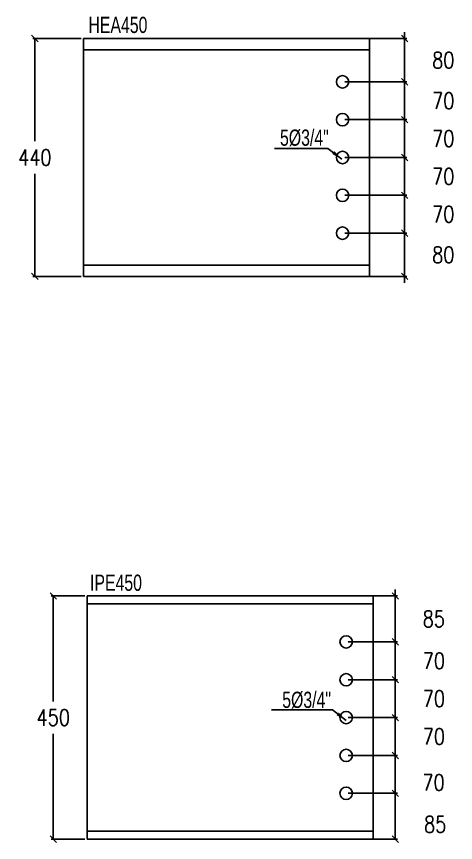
# Model space of a CAD drawing. Extents: x 7536 to 102814, y -9868 to 35131.
# Drawn here: x 12997 to 13810, y -4557 to -3029 of the extents above; entities that cross this region are included whole.
import ezdxf
from ezdxf.enums import TextEntityAlignment as Align

# ---------------------------------------------------------------- set-up
doc = ezdxf.new("R2010")
doc.units = 0
doc.header["$LTSCALE"] = 0.4
doc.layers.get('0').update_dxf_attribs({"color": 255})
doc.layers.add('COTAS', color=8, linetype='Continuous')
doc.layers.add('PERFORACIONES', color=1, linetype='Continuous')
doc.styles.add('CNI_COTAS', font='romans.shx', dxfattribs={"width": 0.8})
doc.styles.add('VERDANA', font='arial.ttf')
doc.dimstyles.new('1.1', dxfattribs={"dimscale": 0, "dimtxt": 15, "dimasz": 20, "dimexe": 2, "dimexo": 2, "dimgap": 7, "dimtad": 1, "dimdec": 0, "dimzin": 4, "dimdsep": 46, "dimtxsty": 'CNI_COTAS', "dimcen": 0, "dimclrd": 256, "dimclrt": 3, "dimadec": 0, "dimazin": 0, "dimtfac": 1, "dimtdec": 0, "dimtmove": 2, "dimatfit": 0, "dimfxl": 0.05, "dimtolj": 1, "dimtzin": 0, "dimarcsym": 1})
doc.dimstyles.new('1.4', dxfattribs={"dimscale": 0, "dimtxt": 30, "dimasz": 12, "dimexe": 4, "dimexo": 4, "dimgap": 15, "dimtad": 1, "dimdec": 0, "dimzin": 4, "dimdsep": 46, "dimtxsty": 'CNI_COTAS', "dimblk": 'OBLIQUE', "dimcen": -0.09, "dimclrd": 256, "dimclrt": 3, "dimadec": 0, "dimazin": 0, "dimtfac": 1, "dimtdec": 0, "dimtmove": 2, "dimatfit": 0, "dimldrblk": 'DOT', "dimfxl": 0.05, "dimtolj": 1, "dimtzin": 0, "dimarcsym": 0})

# ---------------------------------------------------------------- blocks, each defined once
blk = doc.blocks.new('_Oblique')
at = {"color": 0, "linetype": 'ByBlock', "lineweight": -2}
blk.add_line((-0.5, -0.5), (0.5, 0.5), dxfattribs=at)
blk = doc.blocks.new('*D24')
at = {"layer": 'COTAS', "color": 0, "lineweight": -2, "transparency": 16777216}
for p, q in [((13123.7, -4101.1), (13061.1, -4101.1)), ((13123.7, -4551.1), (13061.1, -4551.1))]:
    blk.add_line(p, q, dxfattribs=at)
at = {"layer": 'COTAS', "lineweight": -2, "transparency": 16777216}
for p, q in [((13065.1, -4101.1), (13065.1, -4296.1)), ((13065.1, -4551.1), (13065.1, -4356.1))]:
    blk.add_line(p, q, dxfattribs=at)
at = {"layer": 'Defpoints', "color": 0, "transparency": 16777216}
for p in [(13065.1, -4101.1), (13127.7, -4101.1), (13127.7, -4551.1)]:
    blk.add_point(p, dxfattribs=at)
at = {"layer": 'COTAS', "lineweight": -2, "transparency": 16777216, "xscale": 12, "yscale": 12, "zscale": 12}
for p, rotation in [((13065.1, -4101.1), 90), ((13065.1, -4551.1), 270)]:
    blk.add_blockref('_Oblique', p, dxfattribs=dict(at, rotation=rotation))
at = {"layer": 'COTAS', "color": 3, "transparency": 16777216, "insert": (13065.1, -4326.1), "char_height": 30, "attachment_point": 5, "rotation": 0.01, "style": 'CNI_COTAS'}
blk.add_mtext('\\A1;450', dxfattribs=at)
blk = doc.blocks.new('_Dot')
at = {"color": 0, "linetype": 'ByBlock', "lineweight": -2}
blk.add_line((-0.5, 0), (-1, 0), dxfattribs=at)
at = {"color": 0, "linetype": 'ByBlock', "const_width": 0.5}
blk.add_lwpolyline([(-0.25, 0, 1), (0.25, 0, 1)], format="xyb", close=True, dxfattribs=at)
blk = doc.blocks.new('*D39')
at = {"layer": 'COTAS', "color": 0, "lineweight": -2, "transparency": 16777216}
for p, q in [((13117, -3070), (13027.1, -3070)), ((13117, -3510), (13027.1, -3510))]:
    blk.add_line(p, q, dxfattribs=at)
at = {"layer": 'COTAS', "lineweight": -2, "transparency": 16777216}
for p, q in [((13031.1, -3070), (13031.1, -3260)), ((13031.1, -3510), (13031.1, -3320))]:
    blk.add_line(p, q, dxfattribs=at)
at = {"layer": 'Defpoints', "color": 0, "transparency": 16777216}
for p in [(13031.1, -3070), (13121, -3070), (13121, -3510)]:
    blk.add_point(p, dxfattribs=at)
at = {"layer": 'COTAS', "lineweight": -2, "transparency": 16777216, "xscale": 12, "yscale": 12, "zscale": 12}
for p, rotation in [((13031.1, -3070), 90), ((13031.1, -3510), 270)]:
    blk.add_blockref('_Oblique', p, dxfattribs=dict(at, rotation=rotation))
at = {"layer": 'COTAS', "color": 3, "transparency": 16777216, "insert": (13031.1, -3290), "char_height": 30, "attachment_point": 5, "rotation": 0.01, "style": 'CNI_COTAS'}
blk.add_mtext('\\A1;440', dxfattribs=at)
blk = doc.blocks.new('*D159')
at = {"layer": 'COTAS', "lineweight": -2, "transparency": 16777216}
for p, q in [((13698.6, -4256.1), (13698.6, -4244.1)), ((13698.6, -4326.1), (13698.6, -4256.1)), ((13698.6, -4326.1), (13698.6, -4338.1))]:
    blk.add_line(p, q, dxfattribs=at)
at = {"layer": 'COTAS', "color": 0, "lineweight": -2, "transparency": 16777216}
for p, q in [((13611.7, -4256.1), (13702.6, -4256.1)), ((13611.7, -4326.1), (13702.6, -4326.1))]:
    blk.add_line(p, q, dxfattribs=at)
at = {"layer": 'Defpoints', "color": 0, "transparency": 16777216}
for p in [(13607.7, -4256.1), (13698.6, -4256.1), (13607.7, -4326.1)]:
    blk.add_point(p, dxfattribs=at)
at = {"layer": 'COTAS', "lineweight": -2, "transparency": 16777216, "xscale": 12, "yscale": 12, "zscale": 12}
for p, rotation in [((13698.6, -4256.1), 270), ((13698.6, -4326.1), 90)]:
    blk.add_blockref('_Oblique', p, dxfattribs=dict(at, rotation=rotation))
at = {"layer": 'COTAS', "color": 3, "transparency": 16777216, "insert": (13770.1, -4291.1), "char_height": 30, "attachment_point": 5, "rotation": 0.01, "style": 'CNI_COTAS'}
blk.add_mtext('\\A1;70', dxfattribs=at)
blk = doc.blocks.new('*D160')
at = {"layer": 'COTAS', "lineweight": -2, "transparency": 16777216}
for p, q in [((13698.6, -4326.1), (13698.6, -4314.1)), ((13698.6, -4396.1), (13698.6, -4326.1)), ((13698.6, -4396.1), (13698.6, -4408.1))]:
    blk.add_line(p, q, dxfattribs=at)
at = {"layer": 'COTAS', "color": 0, "lineweight": -2, "transparency": 16777216}
for p, q in [((13611.7, -4326.1), (13702.6, -4326.1)), ((13611.7, -4396.1), (13702.6, -4396.1))]:
    blk.add_line(p, q, dxfattribs=at)
at = {"layer": 'Defpoints', "color": 0, "transparency": 16777216}
for p in [(13607.7, -4326.1), (13698.6, -4326.1), (13607.7, -4396.1)]:
    blk.add_point(p, dxfattribs=at)
at = {"layer": 'COTAS', "lineweight": -2, "transparency": 16777216, "xscale": 12, "yscale": 12, "zscale": 12}
for p, rotation in [((13698.6, -4326.1), 270), ((13698.6, -4396.1), 90)]:
    blk.add_blockref('_Oblique', p, dxfattribs=dict(at, rotation=rotation))
at = {"layer": 'COTAS', "color": 3, "transparency": 16777216, "insert": (13770.1, -4361.1), "char_height": 30, "attachment_point": 5, "rotation": 0.01, "style": 'CNI_COTAS'}
blk.add_mtext('\\A1;70', dxfattribs=at)
blk = doc.blocks.new('*D161')
at = {"layer": 'COTAS', "color": 0, "lineweight": -2, "transparency": 16777216}
for p, q in [((13611.7, -4396.1), (13702.6, -4396.1)), ((13611.7, -4466.1), (13702.6, -4466.1))]:
    blk.add_line(p, q, dxfattribs=at)
at = {"layer": 'COTAS', "lineweight": -2, "transparency": 16777216}
blk.add_line((13698.6, -4466.1), (13698.6, -4396.1), dxfattribs=at)
at = {"layer": 'Defpoints', "color": 0, "transparency": 16777216}
for p in [(13607.7, -4396.1), (13698.6, -4396.1), (13607.7, -4466.1)]:
    blk.add_point(p, dxfattribs=at)
at = {"layer": 'COTAS', "lineweight": -2, "transparency": 16777216, "xscale": 12, "yscale": 12, "zscale": 12}
for p, rotation in [((13698.6, -4396.1), 90), ((13698.6, -4466.1), 270)]:
    blk.add_blockref('_Oblique', p, dxfattribs=dict(at, rotation=rotation))
at = {"layer": 'COTAS', "color": 3, "transparency": 16777216, "insert": (13769.4, -4446.1), "char_height": 30, "attachment_point": 5, "rotation": 0.01, "style": 'CNI_COTAS'}
blk.add_mtext('\\A1;70', dxfattribs=at)
blk = doc.blocks.new('*D156')
at = {"layer": 'COTAS', "color": 0, "lineweight": -2, "transparency": 16777216}
for p, q in [((13611.7, -4466.1), (13702.6, -4466.1)), ((13611.7, -4551.1), (13702.6, -4551.1))]:
    blk.add_line(p, q, dxfattribs=at)
at = {"layer": 'COTAS', "lineweight": -2, "transparency": 16777216}
blk.add_line((13698.6, -4466.1), (13698.6, -4551.1), dxfattribs=at)
at = {"layer": 'Defpoints', "color": 0, "transparency": 16777216}
for p in [(13607.7, -4466.1), (13607.7, -4551.1), (13698.6, -4551.1)]:
    blk.add_point(p, dxfattribs=at)
at = {"layer": 'COTAS', "lineweight": -2, "transparency": 16777216, "xscale": 12, "yscale": 12, "zscale": 12}
for p, rotation in [((13698.6, -4466.1), 90), ((13698.6, -4551.1), 270)]:
    blk.add_blockref('_Oblique', p, dxfattribs=dict(at, rotation=rotation))
at = {"layer": 'COTAS', "color": 3, "transparency": 16777216, "insert": (13772.6, -4523.6), "char_height": 30, "attachment_point": 5, "rotation": 0.01, "style": 'CNI_COTAS'}
blk.add_mtext('\\A1;85', dxfattribs=at)
blk = doc.blocks.new('*D157')
at = {"layer": 'COTAS', "color": 0, "lineweight": -2, "transparency": 16777216}
for p, q in [((13611.7, -4186.1), (13702.6, -4186.1)), ((13611.7, -4256.1), (13702.6, -4256.1))]:
    blk.add_line(p, q, dxfattribs=at)
at = {"layer": 'COTAS', "lineweight": -2, "transparency": 16777216}
for p, q in [((13698.6, -4186.1), (13698.6, -4174.1)), ((13698.6, -4256.1), (13698.6, -4186.1)), ((13698.6, -4256.1), (13698.6, -4268.1))]:
    blk.add_line(p, q, dxfattribs=at)
at = {"layer": 'Defpoints', "color": 0, "transparency": 16777216}
for p in [(13607.7, -4186.1), (13698.6, -4186.1), (13607.7, -4256.1)]:
    blk.add_point(p, dxfattribs=at)
at = {"layer": 'COTAS', "lineweight": -2, "transparency": 16777216, "xscale": 12, "yscale": 12, "zscale": 12}
for p, rotation in [((13698.6, -4186.1), 270), ((13698.6, -4256.1), 90)]:
    blk.add_blockref('_Oblique', p, dxfattribs=dict(at, rotation=rotation))
at = {"layer": 'COTAS', "color": 3, "transparency": 16777216, "insert": (13770.1, -4221.1), "char_height": 30, "attachment_point": 5, "rotation": 0.01, "style": 'CNI_COTAS'}
blk.add_mtext('\\A1;70', dxfattribs=at)
blk = doc.blocks.new('*D158')
at = {"layer": 'COTAS', "lineweight": -2, "transparency": 16777216}
for p, q in [((13698.6, -4101.1), (13698.6, -4089.1)), ((13698.6, -4186.1), (13698.6, -4101.1)), ((13698.6, -4186.1), (13698.6, -4198.1))]:
    blk.add_line(p, q, dxfattribs=at)
at = {"layer": 'COTAS', "color": 0, "lineweight": -2, "transparency": 16777216}
for p, q in [((13611.7, -4101.1), (13702.6, -4101.1)), ((13611.7, -4186.1), (13702.6, -4186.1))]:
    blk.add_line(p, q, dxfattribs=at)
at = {"layer": 'Defpoints', "color": 0, "transparency": 16777216}
for p in [(13607.7, -4101.1), (13698.6, -4101.1), (13607.7, -4186.1)]:
    blk.add_point(p, dxfattribs=at)
at = {"layer": 'COTAS', "lineweight": -2, "transparency": 16777216, "xscale": 12, "yscale": 12, "zscale": 12}
for p, rotation in [((13698.6, -4101.1), 270), ((13698.6, -4186.1), 90)]:
    blk.add_blockref('_Oblique', p, dxfattribs=dict(at, rotation=rotation))
at = {"layer": 'COTAS', "color": 3, "transparency": 16777216, "insert": (13770.1, -4143.6), "char_height": 30, "attachment_point": 5, "rotation": 0.01, "style": 'CNI_COTAS'}
blk.add_mtext('\\A1;85', dxfattribs=at)
blk = doc.blocks.new('*D178')
at = {"layer": 'COTAS', "color": 0, "lineweight": -2, "transparency": 16777216}
for p, q in [((13605, -3070), (13720, -3070)), ((13605, -3150), (13720, -3150))]:
    blk.add_line(p, q, dxfattribs=at)
at = {"layer": 'COTAS', "lineweight": -2, "transparency": 16777216}
for p, q in [((13716, -3070), (13716, -3058)), ((13716, -3150), (13716, -3070)), ((13716, -3150), (13716, -3162))]:
    blk.add_line(p, q, dxfattribs=at)
at = {"layer": 'Defpoints', "color": 0, "transparency": 16777216}
for p in [(13601, -3070), (13716, -3070), (13601, -3150)]:
    blk.add_point(p, dxfattribs=at)
at = {"layer": 'COTAS', "lineweight": -2, "transparency": 16777216, "xscale": 12, "yscale": 12, "zscale": 12}
for p, rotation in [((13716, -3070), 270), ((13716, -3150), 90)]:
    blk.add_blockref('_Oblique', p, dxfattribs=dict(at, rotation=rotation))
at = {"layer": 'COTAS', "color": 3, "transparency": 16777216, "insert": (13787.5, -3110), "char_height": 30, "attachment_point": 5, "rotation": 0.01, "style": 'CNI_COTAS'}
blk.add_mtext('\\A1;80', dxfattribs=at)
blk = doc.blocks.new('*D179')
at = {"layer": 'COTAS', "lineweight": -2, "transparency": 16777216}
for p, q in [((13716, -3150), (13716, -3138)), ((13716, -3150), (13716, -3220)), ((13716, -3220), (13716, -3232))]:
    blk.add_line(p, q, dxfattribs=at)
at = {"layer": 'COTAS', "color": 0, "lineweight": -2, "transparency": 16777216}
for p, q in [((13605, -3150), (13720, -3150)), ((13605, -3220), (13720, -3220))]:
    blk.add_line(p, q, dxfattribs=at)
at = {"layer": 'Defpoints', "color": 0, "transparency": 16777216}
for p in [(13601, -3150), (13601, -3220), (13716, -3220)]:
    blk.add_point(p, dxfattribs=at)
at = {"layer": 'COTAS', "lineweight": -2, "transparency": 16777216, "xscale": 12, "yscale": 12, "zscale": 12}
for p, rotation in [((13716, -3150), 270), ((13716, -3220), 90)]:
    blk.add_blockref('_Oblique', p, dxfattribs=dict(at, rotation=rotation))
at = {"layer": 'COTAS', "color": 3, "transparency": 16777216, "insert": (13787.5, -3185), "char_height": 30, "attachment_point": 5, "rotation": 0.01, "style": 'CNI_COTAS'}
blk.add_mtext('\\A1;70', dxfattribs=at)
blk = doc.blocks.new('*D180')
at = {"layer": 'COTAS', "lineweight": -2, "transparency": 16777216}
for p, q in [((13716, -3220), (13716, -3208)), ((13716, -3220), (13716, -3290)), ((13716, -3290), (13716, -3302))]:
    blk.add_line(p, q, dxfattribs=at)
at = {"layer": 'COTAS', "color": 0, "lineweight": -2, "transparency": 16777216}
for p, q in [((13605, -3220), (13720, -3220)), ((13605, -3290), (13720, -3290))]:
    blk.add_line(p, q, dxfattribs=at)
at = {"layer": 'Defpoints', "color": 0, "transparency": 16777216}
for p in [(13601, -3220), (13601, -3290), (13716, -3290)]:
    blk.add_point(p, dxfattribs=at)
at = {"layer": 'COTAS', "lineweight": -2, "transparency": 16777216, "xscale": 12, "yscale": 12, "zscale": 12}
for p, rotation in [((13716, -3220), 270), ((13716, -3290), 90)]:
    blk.add_blockref('_Oblique', p, dxfattribs=dict(at, rotation=rotation))
at = {"layer": 'COTAS', "color": 3, "transparency": 16777216, "insert": (13787.5, -3255), "char_height": 30, "attachment_point": 5, "rotation": 0.01, "style": 'CNI_COTAS'}
blk.add_mtext('\\A1;70', dxfattribs=at)
blk = doc.blocks.new('*D181')
at = {"layer": 'COTAS', "lineweight": -2, "transparency": 16777216}
for p, q in [((13716, -3290), (13716, -3278)), ((13716, -3360), (13716, -3290)), ((13716, -3360), (13716, -3372))]:
    blk.add_line(p, q, dxfattribs=at)
at = {"layer": 'COTAS', "color": 0, "lineweight": -2, "transparency": 16777216}
for p, q in [((13605, -3290), (13720, -3290)), ((13605, -3360), (13720, -3360))]:
    blk.add_line(p, q, dxfattribs=at)
at = {"layer": 'Defpoints', "color": 0, "transparency": 16777216}
for p in [(13601, -3290), (13716, -3290), (13601, -3360)]:
    blk.add_point(p, dxfattribs=at)
at = {"layer": 'COTAS', "lineweight": -2, "transparency": 16777216, "xscale": 12, "yscale": 12, "zscale": 12}
for p, rotation in [((13716, -3290), 270), ((13716, -3360), 90)]:
    blk.add_blockref('_Oblique', p, dxfattribs=dict(at, rotation=rotation))
at = {"layer": 'COTAS', "color": 3, "transparency": 16777216, "insert": (13787.5, -3325), "char_height": 30, "attachment_point": 5, "rotation": 0.01, "style": 'CNI_COTAS'}
blk.add_mtext('\\A1;70', dxfattribs=at)
blk = doc.blocks.new('*D182')
at = {"layer": 'COTAS', "color": 0, "lineweight": -2, "transparency": 16777216}
for p, q in [((13605, -3360), (13720, -3360)), ((13605, -3430), (13720, -3430))]:
    blk.add_line(p, q, dxfattribs=at)
at = {"layer": 'COTAS', "lineweight": -2, "transparency": 16777216}
for p, q in [((13716, -3360), (13716, -3348)), ((13716, -3430), (13716, -3360)), ((13716, -3430), (13716, -3442))]:
    blk.add_line(p, q, dxfattribs=at)
at = {"layer": 'Defpoints', "color": 0, "transparency": 16777216}
for p in [(13601, -3360), (13716, -3360), (13601, -3430)]:
    blk.add_point(p, dxfattribs=at)
at = {"layer": 'COTAS', "lineweight": -2, "transparency": 16777216, "xscale": 12, "yscale": 12, "zscale": 12}
for p, rotation in [((13716, -3360), 270), ((13716, -3430), 90)]:
    blk.add_blockref('_Oblique', p, dxfattribs=dict(at, rotation=rotation))
at = {"layer": 'COTAS', "color": 3, "transparency": 16777216, "insert": (13787.5, -3395), "char_height": 30, "attachment_point": 5, "rotation": 0.01, "style": 'CNI_COTAS'}
blk.add_mtext('\\A1;70', dxfattribs=at)
blk = doc.blocks.new('*D177')
at = {"layer": 'COTAS', "lineweight": -2, "transparency": 16777216}
for p, q in [((13716, -3430), (13716, -3418)), ((13716, -3430), (13716, -3510)), ((13716, -3510), (13716, -3522))]:
    blk.add_line(p, q, dxfattribs=at)
at = {"layer": 'COTAS', "color": 0, "lineweight": -2, "transparency": 16777216}
for p, q in [((13605, -3430), (13720, -3430)), ((13605, -3510), (13720, -3510))]:
    blk.add_line(p, q, dxfattribs=at)
at = {"layer": 'Defpoints', "color": 0, "transparency": 16777216}
for p in [(13601, -3430), (13601, -3510), (13716, -3510)]:
    blk.add_point(p, dxfattribs=at)
at = {"layer": 'COTAS', "lineweight": -2, "transparency": 16777216, "xscale": 12, "yscale": 12, "zscale": 12}
for p, rotation in [((13716, -3430), 270), ((13716, -3510), 90)]:
    blk.add_blockref('_Oblique', p, dxfattribs=dict(at, rotation=rotation))
at = {"layer": 'COTAS', "color": 3, "transparency": 16777216, "insert": (13787.5, -3470), "char_height": 30, "attachment_point": 5, "rotation": 0.01, "style": 'CNI_COTAS'}
blk.add_mtext('\\A1;80', dxfattribs=at)

msp = doc.modelspace()

# ---------------------------------------------------------------- linework, layer by layer
at = {"color": 2}
for p, q in [((13121, -3510), (13121, -3070)), ((13121, -3070), (13651, -3070)), ((13651, -3489), (13651, -3070)), ((13121, -3091), (13651, -3091)), ((13121, -3489), (13651, -3489)), ((13651, -3510), (13651, -3488)), ((13121, -3510), (13651, -3510)), ((13127.7, -4551.1), (13127.7, -4101.1)), ((13127.7, -4101.1), (13657.7, -4101.1)), ((13657.7, -4551.1), (13657.7, -4101.1)), ((13127.7, -4115.7), (13657.7, -4115.7)), ((13127.7, -4536.5), (13657.7, -4536.5)), ((13127.7, -4551.1), (13657.7, -4551.1))]:
    msp.add_line(p, q, dxfattribs=at)
at = {"layer": 'PERFORACIONES'}
for centre in [(13601, -3150), (13601, -3220), (13601, -3290), (13601, -3360), (13601, -3430), (13607.7, -4186.1), (13607.7, -4256.1), (13607.7, -4326.1), (13607.7, -4396.1), (13607.7, -4466.1)]:
    msp.add_circle(centre, 11.5, dxfattribs=at)

# ---------------------------------------------------------------- texts
at = {"color": 96, "style": 'VERDANA', "width": 0.7}
for s, p in [('HEA450', (13184.9, -3044.7)), ('5%%C3/4"', (13530.3, -3253.3)), ('IPE450', (13181.3, -4076.6)), ('5%%C3/4"', (13534.4, -4293.2))]:
    msp.add_text(s, height=30, dxfattribs=at).set_placement(p, align=Align.MIDDLE_CENTER)

# ---------------------------------------------------------------- dimensions: what is measured, and where the dimension line sits
at = {"layer": 'COTAS'}
for base, p1, p2, picture, middle in [((13031.1, -3070), (13121, -3510), (13121, -3070), '*D39', (13031.1, -3290)), ((13716, -3070), (13601, -3150), (13601, -3070), '*D178', (13787.5, -3110)), ((13716, -3220), (13601, -3150), (13601, -3220), '*D179', (13787.5, -3185)), ((13716, -3290), (13601, -3220), (13601, -3290), '*D180', (13787.5, -3255)), ((13716, -3290), (13601, -3360), (13601, -3290), '*D181', (13787.5, -3325)), ((13716, -3360), (13601, -3430), (13601, -3360), '*D182', (13787.5, -3395)), ((13716, -3510), (13601, -3430), (13601, -3510), '*D177', (13787.5, -3470)), ((13698.6, -4101.1), (13607.7, -4186.1), (13607.7, -4101.1), '*D158', (13770.1, -4143.6)), ((13065.1, -4101.1), (13127.7, -4551.1), (13127.7, -4101.1), '*D24', (13065.1, -4326.1)), ((13698.6, -4186.1), (13607.7, -4256.1), (13607.7, -4186.1), '*D157', (13770.1, -4221.1)), ((13698.6, -4256.1), (13607.7, -4326.1), (13607.7, -4256.1), '*D159', (13770.1, -4291.1)), ((13698.6, -4326.1), (13607.7, -4396.1), (13607.7, -4326.1), '*D160', (13770.1, -4361.1))]:
    dim = msp.add_linear_dim(base=base, p1=p1, p2=p2, angle=90, dimstyle='1.4', override={"dimscale": 1}, dxfattribs=at)
    dim.commit()
    dim.dimension.update_dxf_attribs({"geometry": picture, "text_midpoint": middle, "text_rotation": 0.01})
for base, p2, picture, middle in [((13698.6, -4396.1), (13607.7, -4396.1), '*D161', (13769.4, -4446.1)), ((13698.6, -4551.1), (13607.7, -4551.1), '*D156', (13772.6, -4523.6))]:
    dim = msp.add_linear_dim(base=base, p1=(13607.7, -4466.1), p2=p2, angle=90, dimstyle='1.4', override={"dimscale": 1}, dxfattribs=at)
    dim.commit()
    dim.dimension.update_dxf_attribs({"geometry": picture, "text_midpoint": middle, "dimtype": 160, "text_rotation": 0.01})

# ---------------------------------------------------------------- leaders
at = {"layer": 'COTAS', "annotation_type": 0, "has_hookline": 1, "hookline_direction": 0, "text_width": 24, "horizontal_direction": (-1, 0, 0)}
for points in [[(13599.5, -3293.2), (13574, -3273.2), (13506, -3273.2)], [(13607.7, -4331.5), (13582.2, -4311.5), (13500.5, -4311.5)]]:
    msp.add_leader(points, dimstyle='1.1', override={"dimscale": 1}, dxfattribs=at)

doc.saveas('drawing.dxf')
